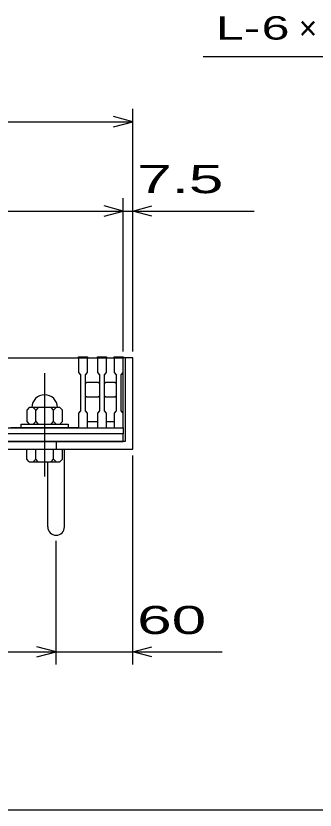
# Model space of a CAD drawing. Units: millimetres, scale not verified. Extents: x -1820 to 1731, y -1282 to 1054.
# Drawn here: x -432 to -197, y -1146 to -524 of the extents above; entities that cross this region are included whole.
import ezdxf
from ezdxf.enums import TextEntityAlignment as Align

# ---------------------------------------------------------------- set-up
doc = ezdxf.new("R2010")
doc.units = ezdxf.units.MM
doc.header["$LTSCALE"] = 10
doc.linetypes.add('CHAIN', pattern=[18.5, 12, -1.5, 3.5, -1.5])
for name, color, linetype, lineweight in [('0_2', 150, 'Continuous', 25), ('16', 3, 'Continuous', 25), ('19', 6, 'Continuous', 25), ('22', 4, 'Continuous', 25)]:
    doc.layers.add(name, color=color, linetype=linetype, lineweight=lineweight)
doc.styles.add('ベクトル', font='')
doc.styles.get('ベクトル').set_extended_font_data('ベクトル')

msp = doc.modelspace()

# ---------------------------------------------------------------- linework, layer by layer
at = {"layer": '0_2'}
msp.add_line((1731, -1146.5), (-1729, -1146.5), dxfattribs=at)
at = {"layer": '16'}
for p, q in [((-847.5, -792), (-347.5, -792)), ((-435.5, -792), (-382.5, -792)), ((-382.5, -792), (-382.5, -791.3)), ((-382.5, -791.3), (-375.5, -791.3)), ((-382.5, -792), (-382.5, -803.5)), ((-375.5, -792), (-382.5, -792)), ((-375.5, -791.3), (-375.5, -792)), ((-375.5, -803.5), (-375.5, -792)), ((-367.5, -792), (-367.5, -791.3)), ((-367.5, -791.3), (-360.5, -791.3)), ((-367.5, -792), (-367.5, -803.5)), ((-360.5, -792), (-367.5, -792)), ((-360.5, -791.3), (-360.5, -792)), ((-360.5, -803.5), (-360.5, -792)), ((-354.5, -792), (-354.5, -791.3)), ((-354.5, -791.3), (-347.5, -791.3)), ((-354.5, -792), (-354.5, -803.5)), ((-347.5, -792), (-354.5, -792)), ((-347.5, -791.3), (-347.5, -792)), ((-347.5, -803.5), (-347.5, -792)), ((-347.5, -842), (-347.5, -792)), ((-382.5, -803.5), (-381, -805.5)), ((-381, -805.5), (-381, -833.5)), ((-377, -805.5), (-375.5, -803.5)), ((-377, -833.5), (-377, -805.5)), ((-367.5, -803.5), (-366, -805.5)), ((-366, -805.5), (-366, -833.5)), ((-362, -805.5), (-360.5, -803.5)), ((-362, -833.5), (-362, -805.5)), ((-354.5, -803.5), (-353, -805.5)), ((-353, -805.5), (-353, -833.5)), ((-349, -805.5), (-347.5, -803.5)), ((-349, -833.5), (-349, -805.5)), ((-377, -812), (-376, -811)), ((-376, -811), (-367, -811)), ((-367, -811), (-366, -812)), ((-362, -812), (-361, -811)), ((-361, -811), (-354, -811)), ((-354, -811), (-353, -812)), ((-376, -823), (-377, -822)), ((-367, -823), (-376, -823)), ((-366, -822), (-367, -823)), ((-361, -823), (-362, -822)), ((-354, -823), (-361, -823)), ((-353, -822), (-354, -823)), ((-421, -831), (-423, -833)), ((-423, -833), (-423, -842)), ((-397, -831), (-421, -831)), ((-416, -833), (-418, -831)), ((-414, -831), (-416, -833)), ((-416, -842), (-416, -833)), ((-402, -833), (-404, -831)), ((-400, -831), (-402, -833)), ((-402, -842), (-402, -833)), ((-395, -833), (-397, -831)), ((-395, -842), (-395, -833)), ((-381, -833.5), (-382.5, -835.5)), ((-375.5, -835.5), (-377, -833.5)), ((-366, -833.5), (-367.5, -835.5)), ((-360.5, -835.5), (-362, -833.5)), ((-353, -833.5), (-354.5, -835.5)), ((-347.5, -835.5), (-349, -833.5)), ((-382.5, -835.5), (-382.5, -847)), ((-375.5, -847), (-375.5, -835.5)), ((-367.5, -835.5), (-367.5, -847)), ((-360.5, -847), (-360.5, -835.5)), ((-354.5, -835.5), (-354.5, -847)), ((-347.5, -847), (-347.5, -835.5)), ((-427.5, -847), (-427.5, -844)), ((-427.5, -844), (-390.5, -844)), ((-423, -842), (-421, -844)), ((-418, -844), (-416, -842)), ((-416, -842), (-414, -844)), ((-404, -844), (-402, -842)), ((-402, -842), (-400, -844)), ((-397, -844), (-395, -842)), ((-390.5, -844), (-390.5, -847)), ((-375.5, -842), (-367.5, -842)), ((-360.5, -842), (-354.5, -842)), ((-847.5, -847), (-347.5, -847)), ((-347.5, -851.5), (-847.5, -851.5)), ((-382.5, -847), (-435.5, -847)), ((-390.5, -847), (-427.5, -847)), ((-382.5, -847), (-375.5, -847)), ((-367.5, -847), (-360.5, -847)), ((-354.5, -847), (-347.5, -847)), ((-347.5, -847), (-347.5, -851.5)), ((-347.5, -857.5), (-347.5, -851.5)), ((-847.5, -857.5), (-347.5, -857.5))]:
    msp.add_line(p, q, dxfattribs=at)
at = {"layer": '16', "linetype": 'CHAIN'}
msp.add_line((-409, -804), (-409, -885), dxfattribs=at)
at = {"layer": '16'}
msp.add_arc((-409, -831), 10, 0, 180, dxfattribs=at)
at = {"layer": '19'}
for p, q in [((-340, -792), (-347.5, -792)), ((-346, -792), (-346, -857.5)), ((-340, -863.5), (-340, -792)), ((-346, -857.5), (-1354, -857.5)), ((-400, -857.5), (-400, -863.5)), ((-1360, -863.5), (-340, -863.5)), ((-423, -871.5), (-423, -863.5)), ((-423, -863.5), (-395, -863.5)), ((-416, -871.5), (-416, -863.5)), ((-402, -871.5), (-402, -863.5)), ((-395, -871.5), (-395, -863.5)), ((-393.5, -924.61), (-393.5, -863.5)), ((-421, -873.5), (-423, -871.5)), ((-421, -873.5), (-397, -873.5)), ((-418, -873.5), (-416, -871.5)), ((-414, -873.5), (-416, -871.5)), ((-406.5, -924.61), (-406.5, -873.5)), ((-404, -873.5), (-402, -871.5)), ((-400, -873.5), (-402, -871.5)), ((-395, -871.5), (-397, -873.5))]:
    msp.add_line(p, q, dxfattribs=at)
msp.add_arc((-400, -924.61), 6.5, 180, 0, dxfattribs=at)
at = {"layer": '22'}
for p, q in [((-285, -556), (-85, -556)), ((-340, -787), (-340, -597)), ((-340, -607), (-355, -603)), ((-1360, -607), (-340, -607)), ((-355, -611), (-340, -607)), ((-347.5, -787), (-347.5, -667)), ((-340, -787), (-340, -667)), ((-847.5, -677), (-347.5, -677)), ((-347.5, -677), (-362.5, -673)), ((-362.5, -681), (-347.5, -677)), ((-347.5, -677), (-340, -677)), ((-340, -677), (-325, -673)), ((-325, -681), (-340, -677)), ((-340, -677), (-245, -677)), ((-340, -1032.5), (-340, -868.5)), ((-400, -1032.5), (-400, -935.5)), ((-400, -1022.5), (-415, -1018.5)), ((-340, -1022.5), (-325, -1018.5)), ((-1300, -1022.5), (-400, -1022.5)), ((-415, -1026.5), (-400, -1022.5)), ((-400, -1022.5), (-340, -1022.5)), ((-325, -1026.5), (-340, -1022.5)), ((-340, -1022.5), (-270, -1022.5))]:
    msp.add_line(p, q, dxfattribs=at)

# ---------------------------------------------------------------- texts
at = {"layer": '22', "color": 2, "style": 'ベクトル'}
for s, height, width, p in [('L-', 18.33, 1.6, (-275, -533.5)), (' 6 ', 18.33, 1.6, (-250, -533.5)), (' 7.5 ', 21.99, 1.65, (-350, -652)), (' 60 ', 21.99, 1.65, (-350, -997.5))]:
    msp.add_text(s, height=height, dxfattribs=dict(at, width=width)).set_placement(p, align=Align.MIDDLE_LEFT)
msp.add_text('×', height=18.33, dxfattribs=at).set_placement((-210, -533.5), align=Align.MIDDLE_LEFT)

doc.saveas('drawing.dxf')
